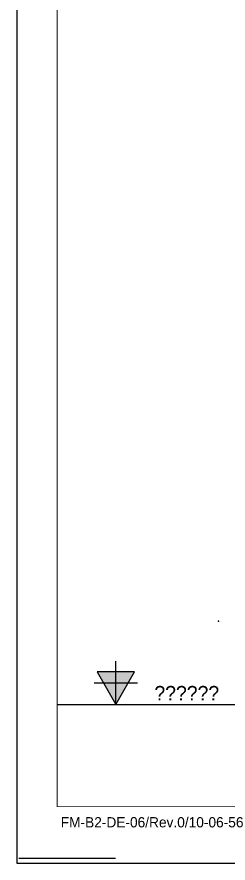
# Model space of a CAD drawing. Header units: millimetres. Extents: x -244126 to 368105, y -173968 to 259060.
# Drawn here: x -9230 to -8706, y 56651 to 58751 of the extents above; entities that cross this region are included whole.
import ezdxf
from ezdxf.enums import TextEntityAlignment as Align

# ---------------------------------------------------------------- set-up
doc = ezdxf.new("R2010")
doc.units = ezdxf.units.MM
doc.header["$MEASUREMENT"] = 0
for name, pattern in [('005_GG_TA_LINE', [13.75, 5, -1.25, 1.25, -1.25, 5]), ('TA_G_001.00_GG_TA_L_INE', [2.95, 1.1, -0.25, 0.25, -0.25, 1.1]), ('TA_HL_003.00000', [19.5, 10.65, -8.85])]:
    doc.linetypes.add(name, pattern=pattern)
for name, color, linetype in [('000 - GROUND', 6, 'Continuous'), ('000 - H A T C H', 8, 'Continuous'), ('000 - L I N E 0.1', 1, 'Continuous'), ('000 - SYMBOL CON', 1, 'Continuous'), ('000 - T E X T', 4, 'Continuous'), ('000 - TITLEBLOCK', 4, 'Continuous')]:
    doc.layers.add(name, color=color, linetype=linetype)
doc.styles.add('BROWALLIA', font='BrowalliaUPC.ttf')
doc.styles.add('century gothic111111', font='CordiaUPC.ttf')
doc.styles.add('Cetury Gothic', font='GOTHIC.TTF')
doc.styles.add('TA', font='Cordia New.ttf', dxfattribs={"height": 4.5})

# ---------------------------------------------------------------- blocks, each defined once
blk = doc.blocks.new('*U3056')
at = {"layer": '000 - H A T C H'}
h = blk.add_hatch(color=250, dxfattribs=at)
h.dxf.hatch_style = 1
h.paths.add_polyline_path([(-42.02, 4.02), (-46.66, 4.02), (-46.66, 4.02), (-44.34, 0), (-42.02, 4.02)])
at = {"color": 8}
blk.add_lwpolyline([(-49.13, 0), (-15, 0), (-10, 0), (-1, 0)], dxfattribs=at)
blk.add_point((0, 0))
at = {"layer": '000 - SYMBOL CON', "color": 2}
blk.add_lwpolyline([(-44.34, 0), (-42.02, 4.02), (-46.66, 4.02)], close=True, dxfattribs=at)
at = {"layer": 'Defpoints', "color": 250}
for p, q in [((-44.34, 0), (-44.34, 5.37)), ((-47.02, 2.68), (-41.66, 2.68))]:
    blk.add_line(p, q, dxfattribs=at)
at = {"layer": '000 - T E X T', "style": 'TA'}
for tag, p in [('NAME5', (-39.57, 15.48)), ('NAME4', (-39.57, 11.48)), ('NAME3', (-39.57, 7.48)), ('NAME2', (-39.57, 3.98)), ('NAME1', (-39.57, 0.48))]:
    blk.add_attdef(tag, p, '', height=1.8, dxfattribs=at)
at = {"layer": '000 - T E X T', "style": 'BROWALLIA'}
blk.add_attdef('NO.', text='', height=2.5, dxfattribs=at).set_placement((-44.37, 2.73), align=Align.MIDDLE_CENTER)
blk = doc.blocks.new('A$Cfd196da9')
at = {"color": 0, "linetype": 'ByBlock', "const_width": 0.1}
blk.add_lwpolyline([(-143.5, -98), (96.5, -98), (96.5, 99), (-143.5, 99)], close=True, dxfattribs=at)
blk = doc.blocks.new('*U3058')
at = {"linetype": '005_GG_TA_LINE'}
blk.add_point((500, 600), dxfattribs=at)
at = {"layer": '000 - L I N E 0.1', "color": 21, "linetype": 'Continuous'}
blk.add_lwpolyline([(0, 142.4), (0, 0), (142.4, 0)], dxfattribs=at)
at = {"layer": '000 - TITLEBLOCK', "color": 250}
blk.add_lwpolyline([(0, 0), (5940, 0), (5940, 4200), (0, 4200)], close=True, dxfattribs=at)
at = {"layer": 'Defpoints', "color": 250, "linetype": 'TA_G_001.00_GG_TA_L_INE'}
blk.add_line((5, 12), (245, 12), dxfattribs=at)
at = {"layer": '000 - T E X T', "color": 3, "xscale": 20, "yscale": 20, "zscale": 20}
blk.add_blockref('A$Cfd196da9', (2970, 2100), dxfattribs=at)
at = {"color": 4, "style": 'TA'}
blk.add_attdef('PAPER_SIZE', text='', height=25, dxfattribs=at).set_placement((5686, 99.7), align=Align.MIDDLE_RIGHT)
blk.add_attdef('SCALE_SIZE', text='', height=25, dxfattribs=at).set_placement((5735.1, 100.3), align=Align.MIDDLE_LEFT)
at = {"layer": '000 - H A T C H', "color": 4, "insert": (108.7, 114), "char_height": 25.428, "attachment_point": 1, "style": 'century gothic111111'}
blk.add_mtext('FM-B2-DE-06/Rev.0/10-06-56', dxfattribs=at)
at = {"layer": '000 - T E X T', "color": 250, "style": 'TA'}
for tag, height, p in [('SUPERLINK', 20, (172.6, 4157.7)), ('NAMEFILE', 20, (172.6, 4117.6)), ('SC', 400, (33.6, 3752.1))]:
    blk.add_attdef(tag, text='', height=height, dxfattribs=at).set_placement(p, align=Align.MIDDLE_LEFT)
at = {"layer": '000 - T E X T', "color": 4, "style": 'TA'}
for tag, height, p in [('PRELIM_NAME_JOB_1', 20, (5246.7, 3301.9)), ('PRELIM_NAME_JOB_2', 20, (5246.7, 3258.3)), ('PRELIM_NAME_PROJECT_1', 30, (4948.1, 3093.1)), ('PRELIM_NAME_PROJECT_2', 30, (4948.1, 3019.1)), ('PRELIM_NAME_PROJECT_3', 30, (4948.1, 2945.1)), ('PRELIM_NAME_TITLE_3', 24, (4955.1, 739.9)), ('DRAWING_NO1', 24, (4946.1, 329.2)), ('DRAWING_NO2', 24, (4946.1, 249.1)), ('PRELIM_NAME_TITLE_1', 1.2, (247.8, 43.7)), ('PRELIM_NAME_TITLE_2', 1.2, (247.8, 40.3))]:
    blk.add_attdef(tag, text='', height=height, dxfattribs=at).set_placement(p, align=Align.MIDDLE_LEFT)
at = {"layer": '000 - T E X T', "color": 4, "style": 'Cetury Gothic'}
for tag, p in [('SHEET_NO.', (5615.8, 340)), ('TOTAL_SHEET_NO.', (5609.7, 176.4))]:
    blk.add_attdef(tag, text='', height=36, dxfattribs=at).set_placement(p, align=Align.CENTER)
at = {"layer": '000 - T E X T', "color": 4, "style": 'TA'}
blk.add_attdef('NAME_REMARK', (552.9, 173), '', height=40, dxfattribs=at)

msp = doc.modelspace()

# ---------------------------------------------------------------- linework, layer by layer
at = {"layer": '000 - GROUND'}
msp.add_lwpolyline([(-9129.93479, 57044.47557), (-4329.93479, 57044.47557)], dxfattribs=at)

# ---------------------------------------------------------------- block references
at = {"color": 2, "linetype": 'TA_HL_003.00000'}
msp.add_blockref('*U3058', (-9229.93479, 56650.53614), dxfattribs=at)
at = {"layer": '000 - T E X T'}
ref = msp.add_blockref('*U3056', (-8097.46234, 57044.47557), dxfattribs=dict(at, xscale=20, yscale=20, zscale=20))
ref.add_attrib('NAME1', 'ระดับพื้น', (-8888.79994, 57054.0763), dxfattribs={"height": 36, "style": 'TA'})

doc.saveas('drawing.dxf')
